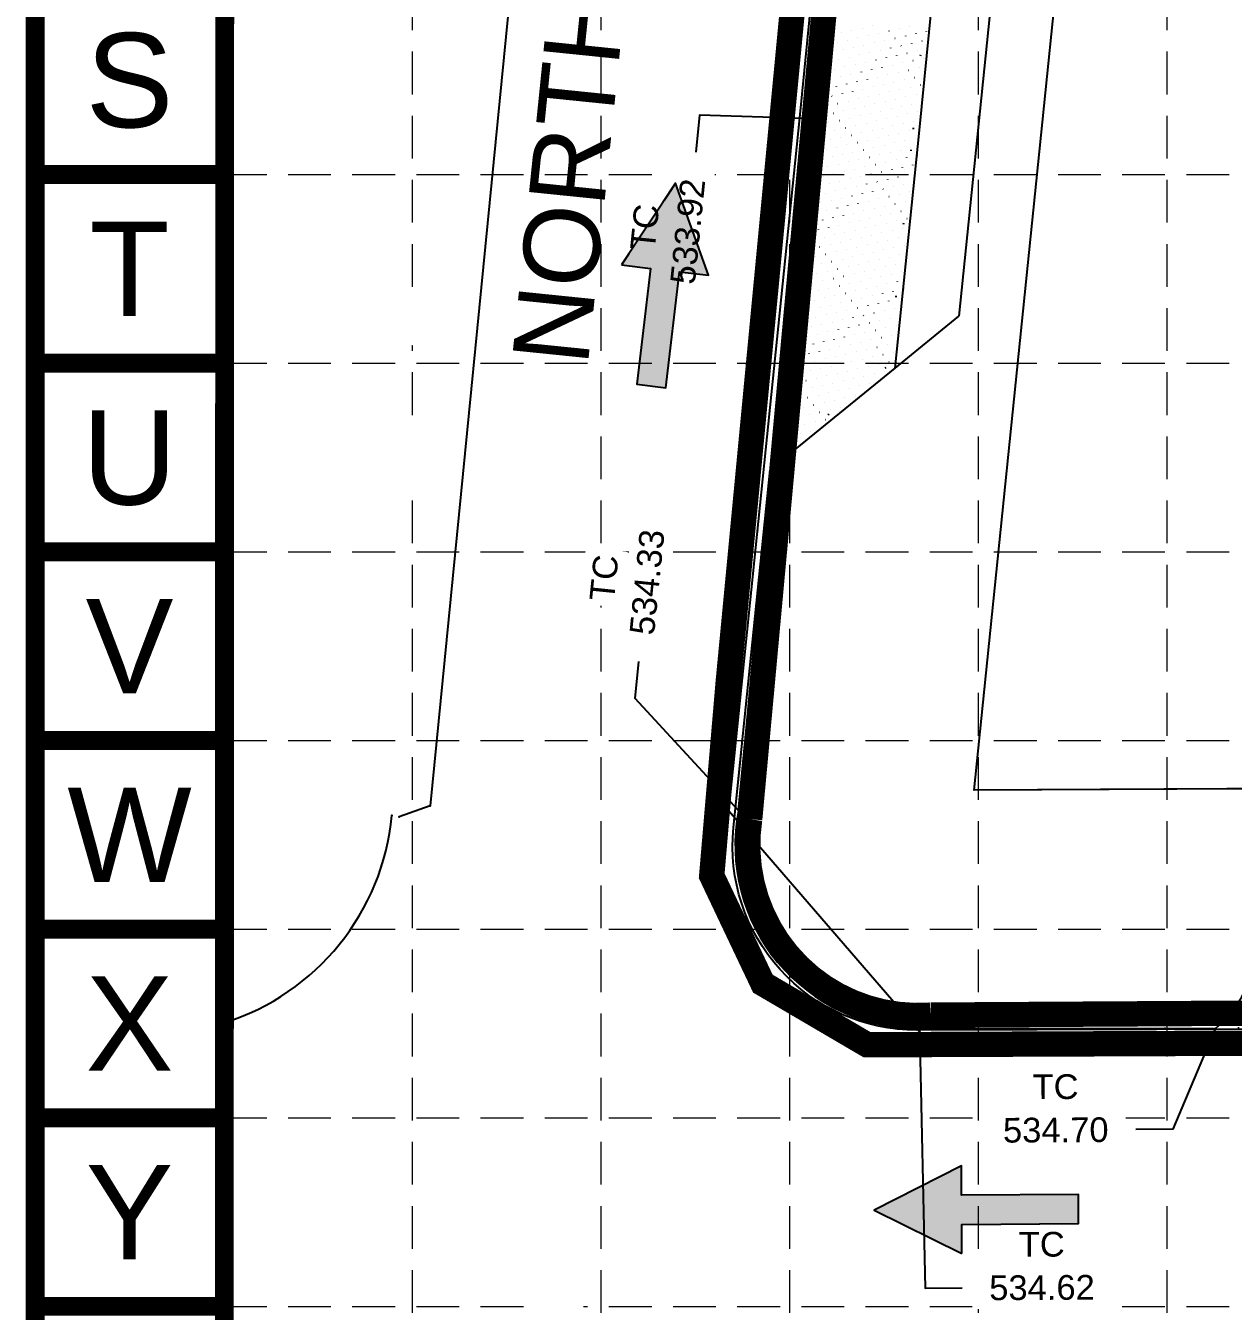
# Model space of a CAD drawing. Header units: feet. Extents: x 6046 to 7000, y 4530 to 5165.
# Drawn here: x 6045.7 to 6141, y 4777.1 to 4878.6 of the extents above; entities that cross this region are included whole.
import ezdxf
from ezdxf.enums import TextEntityAlignment as Align

# ---------------------------------------------------------------- set-up
doc = ezdxf.new("R2010")
doc.units = ezdxf.units.FT
doc.header["$LTSCALE"] = 30
doc.header["$MEASUREMENT"] = 0
for name, pattern in [('DASH', [1, 0.5, -0.5]), ('DOTS', [0.1901, 0.0001, -0.19]), ('HIDDEN', [0.375, 0.25, -0.125]), ('LEADER_LINE', [2, 1, 1])]:
    doc.linetypes.add(name, pattern=pattern)
for name, color, linetype in [('1 FLOW ARROWS', 7, 'Continuous'), ('1 LIMITS OF DISTURBANCE', 1, 'DASH'), ('1STAIR', 1, 'Continuous'), ('20070516_TOPO', 1, 'Continuous'), ('BASE', 7, 'Continuous'), ('GRID', 254, 'HIDDEN'), ('PAVING_PLAN', 1, 'Continuous'), ('PROPOSED_CURB', 1, 'Continuous'), ('PROPOSED_SW', 1, 'Continuous'), ('SILT FENCE', 200, 'Continuous'), ('TOPO_MAP', 1, 'Continuous')]:
    doc.layers.add(name, color=color, linetype=linetype)
doc.styles.get("Standard").update_dxf_attribs({"font": 'ARIAL.TTF'})

# ---------------------------------------------------------------- blocks, each defined once
blk = doc.blocks.new('arrow')
blk.add_lwpolyline([(-67.00679329302966, -25.35842018353742), (-59.3270347441985, -25.41938721699262), (-59.57091179542658, -56.1384215279777), (-51.89114823905948, -56.19938584448118), (-51.64727869913713, -25.48035696739953), (-43.96752265407486, -25.54132400085473), (-55.30425519266737, -2.410587189246144), (-67.00678578172392, -25.35840795725562)], close=True)
at = {"color": 254}
for points in [[(-43.96751955730906, -25.54132267721434), (-67.00679354271597, -25.35841771446121), (-55.30425158724847, -2.410596210431322), (-67.00679354271597, -25.35841771446121)], [(-59.57090883123692, -56.13841801592571), (-51.89115083610795, -56.19938633684342), (-59.32703554756517, -25.41938603537892), (-51.64727755243712, -25.48035435629663)]]:
    blk.add_solid(points, dxfattribs=at)

msp = doc.modelspace()

# ---------------------------------------------------------------- linework, layer by layer
at = {"layer": '1STAIR', "color": 7, "linetype": 'Continuous', "flags": 128}
for points in [[(6125.105512984816, 4911.939006392071), (6119.360511900265, 4855.649277714367)], [(6175.39770406667, 4818.524470630537), (6120.569236738144, 4818.247753917996)]]:
    msp.add_lwpolyline(points, dxfattribs=at)
at = {"layer": '20070516_TOPO', "color": 7, "linetype": 'Continuous'}
for p, q in [((6106.811219604154, 4871.306683298197), (6111.18982539795, 4915.882213869289)), ((6107.229101919643, 4871.258096200383), (6111.686527478309, 4915.867171574632)), ((6086.740635302741, 4909.374430764245), (6077.642855987578, 4817.004007294643)), ((6101.209878020017, 4816.586446688449), (6106.811219604154, 4871.306683298197)), ((6101.965249059639, 4816.636988471631), (6107.229101919643, 4871.258096200383)), ((6077.642855987578, 4817.004007294643), (6075.187206185178, 4816.129123798816)), ((6116.574562290907, 4798.8123566956), (6101.209878020017, 4816.586446688449)), ((6139.58224487622, 4799.411843106627), (6116.243416670387, 4799.414729281498)), ((6139.533580342435, 4798.869219721531), (6116.574562290907, 4798.8123566956)), ((6159.593596756741, 4798.96872181978), (6139.533580342435, 4798.869219721531))]:
    msp.add_line(p, q, dxfattribs=at)
for centre, radius, start, end in [((6055.649712475485, 4818.064255704507), 19.06845935551736, 287.5823591396418, 354.4953870821708), ((6116.245213670213, 4813.946028344425), 14.53129917404026, 169.3281557807163, 269.9929145697948), ((6133.055198660452, 4806.941490948919), 9.96483461637441, 310.920255215924, 354.2083333333263)]:
    msp.add_arc(centre, radius, start, end, dxfattribs=at)
for p in [(6106.811219604154, 4871.306683298197), (6107.229101919643, 4871.258096200383), (6074.630237221508, 4816.235096728733), (6075.187206185178, 4816.129123798816), (6077.642855987578, 4817.004007294643), (6101.209878020017, 4816.586446688449), (6101.965249059639, 4816.636988471631), (6116.243416670387, 4799.414729281498), (6139.533580342435, 4798.869219721531), (6139.58224487622, 4799.411843106627), (6116.574562290907, 4798.8123566956)]:
    msp.add_point(p, dxfattribs=at)
at = {"layer": 'BASE', "const_width": 1.489124999999654}
for points in [[(6061.370755164296, 4866.844482392969), (6046.4795051643, 4866.844482392969)], [(6061.370755164296, 4851.953232392972), (6046.4795051643, 4851.953232392972)], [(6061.370755164296, 4837.061982392976), (6046.4795051643, 4837.061982392976)], [(6061.370755164296, 4822.170732392979), (6046.4795051643, 4822.170732392979)], [(6061.370755164296, 4807.279482392983), (6046.4795051643, 4807.279482392983)], [(6061.370755164296, 4792.388232392986), (6046.4795051643, 4792.388232392986)], [(6061.370755164296, 4777.49698239299), (6046.4795051643, 4777.49698239299)]]:
    msp.add_lwpolyline(points, dxfattribs=at)
at = {"layer": 'GRID', "color": 252, "linetype": 'HIDDEN', "lineweight": 0, "ltscale": 0.45}
for p, q in [((6076.212217544781, 5149.919609914099), (6076.212217544781, 4628.518713058065)), ((6091.103467544778, 5149.919609914099), (6091.103467544778, 4628.518713058065)), ((6105.994717544774, 5149.919609914099), (6105.994717544774, 4628.518713058065)), ((6120.885967544771, 5149.919609914099), (6120.885967544771, 4628.518713058065)), ((6135.777217544768, 5149.919609914099), (6135.777217544768, 4628.518713058065)), ((6061.370755164296, 4866.844482392969), (6984.628255164082, 4866.844482392969)), ((6061.370755164296, 4851.953232392972), (6984.628255164082, 4851.953232392972)), ((6061.370755164296, 4837.061982392976), (6984.628255164082, 4837.061982392976)), ((6061.370755164296, 4822.170732392979), (6984.628255164082, 4822.170732392979)), ((6061.370755164296, 4807.279482392983), (6984.628255164082, 4807.279482392983)), ((6061.370755164296, 4792.388232392986), (6984.628255164082, 4792.388232392986)), ((6061.370755164296, 4777.49698239299), (6984.628255164082, 4777.49698239299))]:
    msp.add_line(p, q, dxfattribs=at)
at = {"layer": 'PROPOSED_CURB', "color": 7, "linetype": 'Continuous', "flags": 128}
for points in [[(6101.579857872245, 4815.287559686318), (6104.470273674716, 4843.52439630758), (6114.339965635573, 4851.561127670384), (6116.262159595874, 4870.339282967279), (6120.639700766554, 4914.904448736434), (6120.923564118218, 4917.647890701894), (6112.931193969548, 4927.485081719818), (6119.599731667234, 4996.92414139277)], [(6108.804475566094, 4878.425806975261), (6108.807633852511, 4878.421930736502)], [(6110.096525823514, 4878.027396216996), (6110.09968410993, 4878.023519978236)], [(6110.914833118514, 4878.210421272521), (6110.91799140493, 4878.206545033762)], [(6111.733140413514, 4878.393446328046), (6111.73629869993, 4878.389570089286)], [(6112.551447708513, 4878.576471383571), (6112.554605994929, 4878.572595144812)], [(6113.843497965933, 4878.178060625305), (6113.846656252349, 4878.174184386547)], [(6114.661805260933, 4878.36108568083), (6114.66496354735, 4878.357209442072)], [(6115.480112555933, 4878.544110736355), (6115.48327084235, 4878.540234497596)], [(6116.772162813353, 4878.145699978089), (6116.77532109977, 4878.141823739332)], [(6108.459911233514, 4877.661346105946), (6108.46306951993, 4877.657469867188)], [(6108.933654195934, 4877.079910292156), (6108.93681248235, 4877.076034053398)], [(6109.278218528513, 4877.844371161471), (6109.28137681493, 4877.840494922712)], [(6109.751961490933, 4877.26293534768), (6109.75511977735, 4877.259059108923)], [(6110.570268785934, 4877.445960403205), (6110.57342707235, 4877.442084164447)], [(6111.388576080933, 4877.62898545873), (6111.39173436735, 4877.625109219973)], [(6111.862319043354, 4877.047549644941), (6111.865477329769, 4877.043673406182)], [(6112.206883375934, 4877.812010514255), (6112.21004166235, 4877.808134275497)], [(6112.680626338353, 4877.230574700466), (6112.68378462477, 4877.226698461707)], [(6113.025190670934, 4877.99503556978), (6113.028348957349, 4877.991159331023)], [(6113.498933633354, 4877.413599755991), (6113.50209191977, 4877.409723517232)], [(6114.317240928353, 4877.596624811516), (6114.320399214769, 4877.592748572757)], [(6114.790983890774, 4877.015188997726), (6114.794142177189, 4877.011312758967)], [(6115.135548223353, 4877.77964986704), (6115.138706509769, 4877.775773628282)], [(6115.609291185773, 4877.19821405325), (6115.612449472189, 4877.194337814492)], [(6115.953855518353, 4877.962674922565), (6115.957013804769, 4877.958798683807)], [(6116.427598480773, 4877.381239108776), (6116.430756767189, 4877.377362870016)], [(6108.115346900934, 4876.896885236631), (6108.11850518735, 4876.893008997873)], [(6108.589089863354, 4876.315449422841), (6108.59224814977, 4876.311573184083)], [(6109.407397158354, 4876.498474478367), (6109.41055544477, 4876.494598239608)], [(6110.225704453354, 4876.681499533891), (6110.228862739769, 4876.677623295132)], [(6110.699447415774, 4876.100063720101), (6110.702605702189, 4876.096187481342)], [(6111.044011748353, 4876.864524589416), (6111.04717003477, 4876.860648350657)], [(6111.517754710773, 4876.283088775626), (6111.520912997189, 4876.279212536867)], [(6112.336062005773, 4876.466113831151), (6112.33922029219, 4876.462237592392)], [(6113.154369300773, 4876.649138886676), (6113.15752758719, 4876.645262647917)], [(6113.628112263193, 4876.067703072886), (6113.631270549609, 4876.063826834126)], [(6113.972676595773, 4876.832163942201), (6113.97583488219, 4876.828287703442)], [(6114.446419558193, 4876.250728128411), (6114.44957784461, 4876.246851889652)], [(6115.264726853193, 4876.433753183936), (6115.267885139609, 4876.429876945176)], [(6116.083034148193, 4876.61677823946), (6116.086192434609, 4876.612902000701)], [(6116.556777110613, 4876.03534242567), (6116.559935397029, 4876.031466186912)], [(6108.244525530774, 4875.550988553527), (6108.24768381719, 4875.547112314767)], [(6108.718268493193, 4874.969552739736), (6108.72142677961, 4874.965676500978)], [(6109.062832825774, 4875.734013609052), (6109.06599111219, 4875.730137370292)], [(6109.536575788194, 4875.152577795261), (6109.539734074609, 4875.148701556503)], [(6109.881140120774, 4875.917038664576), (6109.88429840719, 4875.913162425817)], [(6110.354883083193, 4875.335602850786), (6110.35804136961, 4875.331726612028)], [(6111.173190378194, 4875.518627906311), (6111.17634866461, 4875.514751667552)], [(6111.991497673193, 4875.701652961836), (6111.994655959609, 4875.697776723076)], [(6112.465240635614, 4875.120217148045), (6112.468398922029, 4875.116340909287)], [(6112.809804968193, 4875.884678017361), (6112.812963254609, 4875.880801778602)], [(6113.283547930613, 4875.30324220357), (6113.286706217029, 4875.299365964813)], [(6114.101855225613, 4875.486267259095), (6114.105013512029, 4875.482391020337)], [(6114.920162520612, 4875.66929231462), (6114.923320807029, 4875.665416075863)], [(6115.393905483033, 4875.087856500831), (6115.397063769448, 4875.083980262072)], [(6115.738469815613, 4875.852317370145), (6115.74162810203, 4875.848441131387)], [(6116.212212778032, 4875.270881556356), (6116.215371064449, 4875.267005317597)], [(6107.899961198194, 4874.786527684211), (6107.903119484609, 4874.782651445454)], [(6108.373704160614, 4874.205091870422), (6108.376862447029, 4874.201215631663)], [(6109.192011455613, 4874.388116925947), (6109.195169742029, 4874.384240687188)], [(6110.010318750613, 4874.571141981471), (6110.01347703703, 4874.567265742713)], [(6110.484061713033, 4873.989706167681), (6110.487219999449, 4873.985829928923)], [(6110.828626045613, 4874.754167036996), (6110.83178433203, 4874.750290798238)], [(6111.302369008033, 4874.172731223207), (6111.305527294449, 4874.168854984448)], [(6111.646933340613, 4874.93719209252), (6111.65009162703, 4874.933315853763)], [(6112.120676303033, 4874.355756278731), (6112.12383458945, 4874.351880039972)], [(6112.938983598033, 4874.538781334256), (6112.942141884449, 4874.534905095497)], [(6113.412726560453, 4873.957345520466), (6113.41588484687, 4873.953469281707)], [(6113.757290893033, 4874.721806389781), (6113.760449179449, 4874.717930151022)], [(6114.231033855453, 4874.140370575991), (6114.234192141869, 4874.136494337232)], [(6114.575598188033, 4874.904831445306), (6114.578756474449, 4874.900955206547)], [(6115.049341150453, 4874.323395631516), (6115.052499436869, 4874.319519392757)], [(6115.867648445453, 4874.506420687041), (6115.870806731868, 4874.502544448282)], [(6108.029139828033, 4873.440631001107), (6108.03229811445, 4873.436754762348)], [(6108.847447123034, 4873.623656056632), (6108.85060540945, 4873.619779817873)], [(6109.321190085453, 4873.042220242842), (6109.32434837187, 4873.038344004083)], [(6109.665754418033, 4873.806681112157), (6109.668912704449, 4873.802804873398)], [(6110.139497380454, 4873.225245298367), (6110.142655666869, 4873.221369059607)], [(6110.957804675453, 4873.408270353892), (6110.960962961869, 4873.404394115132)], [(6111.776111970453, 4873.591295409416), (6111.779270256869, 4873.587419170657)], [(6112.249854932873, 4873.009859595626), (6112.253013219289, 4873.005983356868)], [(6112.594419265452, 4873.774320464941), (6112.597577551869, 4873.770444226182)], [(6113.068162227873, 4873.192884651151), (6113.071320514288, 4873.189008412392)], [(6113.886469522872, 4873.375909706676), (6113.889627809289, 4873.372033467916)], [(6114.704776817873, 4873.558934762201), (6114.707935104289, 4873.555058523442)], [(6115.178519780292, 4872.97749894841), (6115.181678066709, 4872.973622709653)], [(6115.523084112873, 4873.741959817726), (6115.526242399289, 4873.738083578966)], [(6115.996827075292, 4873.160524003935), (6115.999985361709, 4873.156647765177)], [(6116.341391407873, 4873.924984873251), (6116.344549694289, 4873.921108634492)], [(6107.684575495453, 4872.676170131792), (6107.68773378187, 4872.672293893033)], [(6108.158318457873, 4872.094734318001), (6108.161476744289, 4872.090858079244)], [(6108.502882790453, 4872.859195187317), (6108.50604107687, 4872.855318948557)], [(6108.976625752873, 4872.277759373526), (6108.979784039289, 4872.273883134768)], [(6109.794933047873, 4872.460784429051), (6109.79809133429, 4872.456908190294)], [(6110.613240342873, 4872.643809484576), (6110.61639862929, 4872.639933245818)], [(6111.086983305293, 4872.062373670787), (6111.09014159171, 4872.058497432028)], [(6111.431547637873, 4872.826834540101), (6111.434705924289, 4872.822958301343)], [(6111.905290600293, 4872.245398726311), (6111.908448886709, 4872.241522487553)], [(6112.723597895293, 4872.428423781836), (6112.726756181709, 4872.424547543078)], [(6113.541905190293, 4872.611448837361), (6113.545063476708, 4872.607572598603)], [(6114.015648152713, 4872.030013023571), (6114.018806439129, 4872.026136784812)], [(6114.360212485292, 4872.794473892885), (6114.363370771708, 4872.790597654127)], [(6114.833955447712, 4872.213038079095), (6114.837113734128, 4872.209161840337)], [(6115.652262742712, 4872.396063134621), (6115.655421029129, 4872.392186895862)], [(6116.470570037712, 4872.579088190145), (6116.473728324128, 4872.575211951387)], [(6107.813754125294, 4871.330273448687), (6107.816912411709, 4871.326397209928)], [(6108.632061420293, 4871.513298504212), (6108.635219706709, 4871.509422265453)], [(6109.105804382713, 4870.931862690422), (6109.108962669129, 4870.927986451663)], [(6109.450368715293, 4871.696323559737), (6109.453527001709, 4871.692447320978)], [(6109.924111677713, 4871.114887745947), (6109.927269964129, 4871.111011507188)], [(6110.268676010292, 4871.879348615262), (6110.271834296709, 4871.875472376503)], [(6110.742418972713, 4871.297912801472), (6110.745577259128, 4871.294036562713)], [(6111.560726267712, 4871.480937856997), (6111.563884554129, 4871.477061618238)], [(6112.034469230132, 4870.899502043207), (6112.037627516548, 4870.895625804447)], [(6112.379033562713, 4871.663962912521), (6112.382191849129, 4871.660086673763)], [(6112.852776525132, 4871.082527098732), (6112.855934811549, 4871.078650859972)], [(6113.197340857713, 4871.846987968047), (6113.200499144129, 4871.843111729288)], [(6113.671083820132, 4871.265552154257), (6113.674242106549, 4871.261675915497)], [(6114.489391115133, 4871.448577209781), (6114.492549401549, 4871.444700971022)], [(6115.307698410133, 4871.631602265305), (6115.310856696548, 4871.627726026547)], [(6115.781441372553, 4871.050166451516), (6115.784599658969, 4871.046290212757)], [(6116.126005705132, 4871.814627320831), (6116.129163991548, 4871.810751082072)], [(6107.469189792713, 4870.565812579373), (6107.47234807913, 4870.561936340613)], [(6107.942932755132, 4869.984376765582), (6107.946091041549, 4869.980500526824)], [(6108.287497087713, 4870.748837634897), (6108.29065537413, 4870.744961396138)], [(6108.761240050133, 4870.167401821107), (6108.76439833655, 4870.163525582348)], [(6109.579547345133, 4870.350426876632), (6109.582705631549, 4870.346550637873)], [(6110.397854640133, 4870.533451932157), (6110.401012926549, 4870.529575693397)], [(6110.871597602553, 4869.952016118366), (6110.874755888969, 4869.948139879608)], [(6111.216161935133, 4870.716476987682), (6111.219320221549, 4870.712600748923)], [(6111.689904897553, 4870.135041173891), (6111.693063183969, 4870.131164935134)], [(6112.508212192552, 4870.318066229416), (6112.511370478968, 4870.314189990658)], [(6113.326519487552, 4870.501091284941), (6113.329677773969, 4870.497215046183)], [(6113.800262449972, 4869.919655471151), (6113.803420736388, 4869.915779232393)], [(6114.144826782552, 4870.684116340466), (6114.147985068968, 4870.680240101708)], [(6114.618569744972, 4870.102680526676), (6114.621728031389, 4870.098804287918)], [(6114.963134077552, 4870.867141395991), (6114.966292363969, 4870.863265157232)], [(6115.436877039971, 4870.285705582201), (6115.440035326388, 4870.281829343442)], [(6116.255184334972, 4870.468730637725), (6116.258342621389, 4870.464854398967)], [(6107.598368422553, 4869.219915896268), (6107.601526708969, 4869.216039657509)], [(6108.416675717553, 4869.402940951792), (6108.419834003968, 4869.399064713034)], [(6109.234983012552, 4869.585966007317), (6109.238141298969, 4869.582089768558)], [(6109.708725974972, 4869.004530193527), (6109.711884261388, 4869.000653954768)], [(6110.053290307553, 4869.768991062841), (6110.056448593969, 4869.765114824084)], [(6110.527033269972, 4869.187555249052), (6110.530191556389, 4869.183679010293)], [(6111.345340564973, 4869.370580304576), (6111.348498851389, 4869.366704065818)], [(6112.163647859973, 4869.553605360102), (6112.166806146389, 4869.549729121343)], [(6112.637390822392, 4868.972169546312), (6112.640549108809, 4868.968293307553)], [(6112.981955154973, 4869.736630415626), (6112.985113441388, 4869.732754176868)], [(6113.455698117393, 4869.155194601836), (6113.458856403809, 4869.151318363078)], [(6114.274005412392, 4869.338219657361), (6114.277163698808, 4869.334343418603)], [(6115.092312707392, 4869.521244712886), (6115.095470993808, 4869.517368474128)], [(6115.566055669812, 4868.939808899097), (6115.569213956228, 4868.935932660337)], [(6115.910620002392, 4869.704269768411), (6115.913778288808, 4869.700393529653)], [(6107.253804089973, 4868.455455026952), (6107.256962376389, 4868.451578788194)], [(6107.727547052393, 4867.874019213163), (6107.730705338809, 4867.870142974403)], [(6108.072111384973, 4868.638480082478), (6108.075269671389, 4868.634603843719)], [(6108.545854347393, 4868.057044268688), (6108.549012633809, 4868.053168029928)], [(6108.890418679973, 4868.821505138002), (6108.893576966389, 4868.817628899244)], [(6109.364161642393, 4868.240069324213), (6109.367319928809, 4868.236193085453)], [(6110.182468937393, 4868.423094379737), (6110.185627223808, 4868.419218140978)], [(6111.000776232392, 4868.606119435262), (6111.003934518809, 4868.602243196503)], [(6111.474519194812, 4868.024683621472), (6111.477677481228, 4868.020807382713)], [(6111.819083527392, 4868.789144490786), (6111.822241813808, 4868.785268252028)], [(6112.292826489812, 4868.207708676997), (6112.295984776229, 4868.203832438237)], [(6113.111133784811, 4868.390733732522), (6113.114292071228, 4868.386857493762)], [(6113.929441079812, 4868.573758788047), (6113.932599366229, 4868.569882549287)], [(6114.403184042231, 4867.992322974256), (6114.406342328648, 4867.988446735498)], [(6114.747748374813, 4868.756783843572), (6114.750906661228, 4868.752907604812)], [(6115.221491337232, 4868.175348029781), (6115.224649623648, 4868.171471791022)], [(6116.039798632232, 4868.358373085306), (6116.042956918648, 4868.354496846548)], [(6107.382982719812, 4867.109558343847), (6107.386141006228, 4867.105682105089)], [(6108.201290014812, 4867.292583399372), (6108.204448301229, 4867.288707160614)], [(6109.019597309813, 4867.475608454897), (6109.022755596229, 4867.471732216139)], [(6109.493340272232, 4866.894172641107), (6109.496498558648, 4866.890296402349)], [(6109.837904604813, 4867.658633510422), (6109.841062891229, 4867.654757271664)], [(6110.311647567232, 4867.077197696632), (6110.314805853649, 4867.073321457874)], [(6110.656211899813, 4867.841658565947), (6110.659370186228, 4867.837782327188)], [(6111.129954862233, 4867.260222752157), (6111.133113148649, 4867.256346513398)], [(6111.948262157232, 4867.443247807681), (6111.951420443648, 4867.439371568923)], [(6112.422005119653, 4866.861811993892), (6112.425163406068, 4866.857935755133)], [(6112.766569452232, 4867.626272863206), (6112.769727738648, 4867.622396624448)], [(6113.240312414652, 4867.044837049416), (6113.243470701068, 4867.040960810658)], [(6113.584876747232, 4867.809297918731), (6113.588035033648, 4867.805421679973)], [(6114.058619709652, 4867.227862104942), (6114.061777996068, 4867.223985866183)], [(6114.876927004651, 4867.410887160466), (6114.880085291068, 4867.407010921708)], [(6115.695234299652, 4867.593912215991), (6115.698392586068, 4867.590035977232)], [(6107.038418387233, 4866.345097474532), (6107.041576673649, 4866.341221235774)], [(6107.856725682233, 4866.528122530057), (6107.859883968648, 4866.524246291299)], [(6108.330468644653, 4865.946686716267), (6108.333626931068, 4865.942810477509)], [(6108.675032977232, 4866.711147585582), (6108.678191263649, 4866.707271346824)], [(6109.148775939652, 4866.129711771792), (6109.151934226068, 4866.125835533034)], [(6109.967083234652, 4866.312736827317), (6109.970241521069, 4866.308860588559)], [(6110.785390529652, 4866.495761882842), (6110.788548816068, 4866.491885644084)], [(6111.259133492072, 4865.914326069053), (6111.262291778488, 4865.910449830293)], [(6111.603697824652, 4866.678786938366), (6111.606856111069, 4866.674910699609)], [(6112.077440787071, 4866.097351124577), (6112.080599073488, 4866.093474885818)], [(6112.895748082072, 4866.280376180102), (6112.898906368488, 4866.276499941343)], [(6113.714055377072, 4866.463401235626), (6113.717213663488, 4866.459524996868)], [(6114.187798339492, 4865.881965421837), (6114.190956625908, 4865.878089183077)], [(6114.532362672072, 4866.646426291152), (6114.535520958488, 4866.642550052393)], [(6115.006105634492, 4866.064990477362), (6115.009263920908, 4866.061114238602)], [(6115.350669967072, 4866.829451346676), (6115.353828253487, 4866.825575107918)], [(6115.824412929492, 4866.248015532887), (6115.827571215907, 4866.244139294127)], [(6107.167597017072, 4864.999200791428), (6107.170755303488, 4864.995324552669)], [(6107.512161349653, 4865.763661660742), (6107.515319636069, 4865.759785421984)], [(6107.985904312072, 4865.182225846953), (6107.989062598489, 4865.178349608193)], [(6108.804211607073, 4865.365250902478), (6108.807369893489, 4865.361374663718)], [(6109.622518902072, 4865.548275958003), (6109.625677188488, 4865.544399719243)], [(6110.096261864493, 4864.966840144212), (6110.099420150908, 4864.962963905453)], [(6110.440826197072, 4865.731301013528), (6110.443984483488, 4865.727424774768)], [(6110.914569159492, 4865.149865199737), (6110.917727445908, 4865.145988960979)], [(6111.732876454492, 4865.332890255262), (6111.736034740908, 4865.329014016503)], [(6112.551183749491, 4865.515915310787), (6112.554342035908, 4865.512039072028)], [(6113.024926711912, 4864.934479496997), (6113.028084998327, 4864.930603258238)], [(6113.369491044492, 4865.698940366312), (6113.372649330908, 4865.695064127553)], [(6113.843234006911, 4865.117504552521), (6113.846392293328, 4865.113628313763)], [(6114.661541301912, 4865.300529608046), (6114.664699588327, 4865.296653369288)], [(6115.479848596911, 4865.483554663571), (6115.483006883328, 4865.479678424813)], [(6106.823032684492, 4864.234739922113), (6106.826190970908, 4864.230863683355)], [(6107.641339979492, 4864.417764977637), (6107.644498265909, 4864.413888738879)], [(6108.115082941912, 4863.836329163847), (6108.118241228328, 4863.832452925089)], [(6108.459647274492, 4864.600790033162), (6108.462805560908, 4864.596913794403)], [(6108.933390236912, 4864.019354219372), (6108.936548523328, 4864.015477980613)], [(6109.277954569492, 4864.783815088687), (6109.281112855909, 4864.779938849929)], [(6109.751697531911, 4864.202379274897), (6109.754855818328, 4864.198503036139)], [(6110.570004826912, 4864.385404330422), (6110.573163113329, 4864.381528091663)], [(6111.043747789332, 4863.803968516632), (6111.046906075748, 4863.800092277874)], [(6111.388312121912, 4864.568429385947), (6111.391470408328, 4864.564553147189)], [(6111.862055084332, 4863.986993572157), (6111.865213370748, 4863.983117333399)], [(6112.206619416912, 4864.751454441472), (6112.209777703328, 4864.747578202713)], [(6112.680362379332, 4864.170018627682), (6112.683520665748, 4864.166142388924)], [(6113.498669674332, 4864.353043683206), (6113.501827960748, 4864.349167444449)], [(6114.316976969331, 4864.536068738732), (6114.320135255747, 4864.532192499973)], [(6114.790719931751, 4863.954632924942), (6114.793878218167, 4863.950756686183)], [(6115.135284264331, 4864.719093794256), (6115.138442550748, 4864.715217555498)], [(6115.609027226751, 4864.137657980466), (6115.612185513167, 4864.133781741708)], [(6106.952211314332, 4862.888843239008), (6106.955369600749, 4862.884967000249)], [(6107.296775646912, 4863.653304108323), (6107.299933933328, 4863.649427869565)], [(6107.770518609333, 4863.071868294533), (6107.773676895748, 4863.067992055774)], [(6108.588825904332, 4863.254893350058), (6108.591984190748, 4863.251017111299)], [(6109.407133199332, 4863.437918405582), (6109.410291485748, 4863.434042166824)], [(6109.880876161752, 4862.856482591793), (6109.884034448168, 4862.852606353033)], [(6110.225440494331, 4863.620943461107), (6110.228598780748, 4863.617067222349)], [(6110.699183456752, 4863.039507647318), (6110.702341743167, 4863.035631408558)], [(6111.517490751751, 4863.222532702843), (6111.520649038168, 4863.218656464083)], [(6112.335798046752, 4863.405557758368), (6112.338956333168, 4863.401681519608)], [(6112.809541009171, 4862.824121944577), (6112.812699295588, 4862.820245705819)], [(6113.154105341751, 4863.588582813893), (6113.157263628168, 4863.584706575133)], [(6113.627848304171, 4863.007147000102), (6113.631006590588, 4863.003270761343)], [(6113.972412636752, 4863.771607869417), (6113.975570923168, 4863.767731630658)], [(6114.446155599171, 4863.190172055627), (6114.449313885588, 4863.186295816868)], [(6115.264462894172, 4863.373197111152), (6115.267621180587, 4863.369320872393)], [(6106.607646981752, 4862.124382369693), (6106.610805268168, 4862.120506130934)], [(6107.425954276751, 4862.307407425218), (6107.429112563168, 4862.303531186459)], [(6108.244261571752, 4862.490432480743), (6108.247419858169, 4862.486556241984)], [(6108.718004534172, 4861.908996666953), (6108.721162820588, 4861.905120428194)], [(6109.062568866752, 4862.673457536268), (6109.065727153168, 4862.669581297509)], [(6109.536311829172, 4862.092021722478), (6109.539470115588, 4862.088145483719)], [(6110.354619124172, 4862.275046778002), (6110.357777410588, 4862.271170539243)], [(6111.172926419172, 4862.458071833527), (6111.176084705588, 4862.454195594769)], [(6111.646669381592, 4861.876636019737), (6111.649827668008, 4861.872759780979)], [(6111.991233714171, 4862.641096889052), (6111.994392000587, 4862.637220650293)], [(6112.464976676592, 4862.059661075262), (6112.468134963007, 4862.055784836503)], [(6113.283283971591, 4862.242686130787), (6113.286442258007, 4862.238809892029)], [(6114.101591266591, 4862.425711186312), (6114.104749553007, 4862.421834947553)], [(6114.575334229011, 4861.844275372522), (6114.578492515427, 4861.840399133764)], [(6114.919898561591, 4862.608736241837), (6114.923056848008, 4862.604860003078)], [(6115.39364152401, 4862.027300428046), (6115.396799810427, 4862.023424189289)], [(6106.736825611592, 4860.778485686588), (6106.739983898008, 4860.77460944783)], [(6107.081389944172, 4861.542946555903), (6107.084548230588, 4861.539070317144)], [(6107.555132906592, 4860.961510742113), (6107.558291193008, 4860.957634503355)], [(6107.899697239171, 4861.725971611428), (6107.902855525588, 4861.722095372669)], [(6108.373440201592, 4861.144535797637), (6108.376598488007, 4861.14065955888)], [(6109.191747496591, 4861.327560853163), (6109.194905783008, 4861.323684614405)], [(6110.010054791592, 4861.510585908687), (6110.013213078008, 4861.506709669929)], [(6110.483797754011, 4860.929150094898), (6110.486956040428, 4860.925273856139)], [(6110.828362086591, 4861.693610964212), (6110.831520373008, 4861.689734725453)], [(6111.302105049012, 4861.112175150422), (6111.305263335428, 4861.108298911664)], [(6112.120412344011, 4861.295200205947), (6112.123570630428, 4861.291323967189)], [(6112.938719639012, 4861.478225261472), (6112.941877925427, 4861.474349022714)], [(6113.412462601431, 4860.896789447683), (6113.415620887848, 4860.892913208923)], [(6113.757026934011, 4861.661250316997), (6113.760185220427, 4861.657374078239)], [(6114.230769896431, 4861.079814503208), (6114.233928182847, 4861.075938264448)], [(6115.049077191431, 4861.262839558733), (6115.052235477847, 4861.258963319973)], [(6106.392261279012, 4860.014024817274), (6106.395419565428, 4860.010148578514)], [(6107.210568574012, 4860.197049872799), (6107.213726860428, 4860.193173634039)], [(6108.028875869012, 4860.380074928324), (6108.032034155428, 4860.376198689564)], [(6108.502618831431, 4859.798639114533), (6108.505777117848, 4859.794762875774)], [(6108.847183164012, 4860.563099983848), (6108.850341450428, 4860.559223745089)], [(6109.320926126432, 4859.981664170058), (6109.324084412848, 4859.977787931299)], [(6109.665490459011, 4860.746125039374), (6109.668648745427, 4860.742248800614)], [(6110.139233421432, 4860.164689225583), (6110.142391707847, 4860.160812986824)], [(6110.957540716431, 4860.347714281108), (6110.960699002847, 4860.343838042349)], [(6111.431283678851, 4859.766278467318), (6111.434441965267, 4859.762402228559)], [(6111.775848011431, 4860.530739336633), (6111.779006297847, 4860.526863097874)], [(6112.249590973851, 4859.949303522842), (6112.252749260267, 4859.945427284083)], [(6112.594155306431, 4860.713764392158), (6112.597313592848, 4860.709888153398)], [(6113.067898268851, 4860.132328578367), (6113.071056555267, 4860.128452339609)], [(6113.886205563851, 4860.315353633892), (6113.889363850268, 4860.311477395133)], [(6114.35994852627, 4859.733917820102), (6114.363106812687, 4859.730041581343)], [(6114.704512858851, 4860.498378689417), (6114.707671145267, 4860.494502450659)], [(6115.178255821271, 4859.916942875627), (6115.181414107687, 4859.913066636869)], [(6106.866004241431, 4859.432589003483), (6106.869162527848, 4859.428712764724)], [(6107.339747203851, 4858.851153189693), (6107.342905490267, 4858.847276950934)], [(6107.684311536432, 4859.615614059008), (6107.687469822848, 4859.61173782025)], [(6108.158054498851, 4859.034178245218), (6108.161212785268, 4859.03030200646)], [(6108.976361793852, 4859.217203300743), (6108.979520080268, 4859.213327061984)], [(6109.794669088851, 4859.400228356268), (6109.797827375268, 4859.396352117509)], [(6110.268412051271, 4858.818792542477), (6110.271570337688, 4858.81491630372)], [(6110.612976383852, 4859.583253411793), (6110.616134670267, 4859.579377173034)], [(6111.086719346271, 4859.001817598003), (6111.089877632688, 4858.997941359245)], [(6111.905026641271, 4859.184842653527), (6111.908184927687, 4859.18096641477)], [(6112.723333936271, 4859.367867709052), (6112.726492222687, 4859.363991470294)], [(6113.197076898691, 4858.786431895262), (6113.200235185107, 4858.782555656504)], [(6113.541641231271, 4859.550892764577), (6113.544799517686, 4859.547016525819)], [(6114.015384193691, 4858.969456950787), (6114.018542480107, 4858.965580712029)], [(6114.83369148869, 4859.152482006312), (6114.836849775106, 4859.148605767554)], [(6106.176875576271, 4857.903667264854), (6106.180033862687, 4857.899791026095)], [(6106.521439908852, 4858.668128134168), (6106.524598195268, 4858.66425189541)], [(6106.995182871271, 4858.086692320378), (6106.998341157688, 4858.08281608162)], [(6107.813490166272, 4858.269717375903), (6107.816648452687, 4858.265841137145)], [(6108.631797461271, 4858.452742431428), (6108.634955747687, 4858.44886619267)], [(6109.105540423691, 4857.871306617639), (6109.108698710107, 4857.867430378879)], [(6109.450104756271, 4858.635767486953), (6109.453263042687, 4858.631891248195)], [(6109.923847718691, 4858.054331673164), (6109.927006005107, 4858.050455434404)], [(6110.742155013691, 4858.237356728688), (6110.745313300107, 4858.233480489929)], [(6111.560462308691, 4858.420381784214), (6111.563620595108, 4858.416505545454)], [(6112.03420527111, 4857.838945970423), (6112.037363557527, 4857.835069731664)], [(6112.378769603691, 4858.603406839738), (6112.381927890107, 4858.599530600979)], [(6112.852512566111, 4858.021971025948), (6112.855670852528, 4858.018094787189)], [(6113.670819861111, 4858.204996081473), (6113.673978147527, 4858.201119842714)], [(6114.489127156111, 4858.388021136998), (6114.492285442527, 4858.384144898238)], [(6114.962870118531, 4857.806585323207), (6114.966028404947, 4857.802709084449)], [(6106.650618538691, 4857.322231451064), (6106.653776825107, 4857.318355212305)], [(6107.124361501111, 4856.740795637274), (6107.127519787527, 4856.736919398514)], [(6107.46892583369, 4857.505256506589), (6107.472084120107, 4857.50138026783)], [(6107.94266879611, 4856.923820692798), (6107.945827082527, 4856.91994445404)], [(6108.287233128692, 4857.688281562114), (6108.290391415107, 4857.684405323354)], [(6108.760976091111, 4857.106845748323), (6108.764134377528, 4857.102969509564)], [(6109.579283386111, 4857.289870803848), (6109.582441672527, 4857.28599456509)], [(6110.053026348531, 4856.708434990058), (6110.056184634947, 4856.7045587513)], [(6110.397590681111, 4857.472895859373), (6110.400748967527, 4857.469019620614)], [(6110.871333643531, 4856.891460045583), (6110.874491929947, 4856.887583806824)], [(6111.215897976111, 4857.655920914898), (6111.219056262526, 4857.652044676139)], [(6111.689640938531, 4857.074485101108), (6111.692799224947, 4857.070608862349)], [(6112.50794823353, 4857.257510156633), (6112.511106519946, 4857.253633917874)], [(6113.32625552853, 4857.440535212158), (6113.329413814947, 4857.436658973399)], [(6113.79999849095, 4856.859099398367), (6113.803156777367, 4856.85522315961)], [(6114.144562823531, 4857.623560267682), (6114.147721109947, 4857.619684028923)], [(6114.61830578595, 4857.042124453892), (6114.621464072367, 4857.038248215134)], [(6105.961489873531, 4855.793309712434), (6105.964648159948, 4855.789433473676)], [(6106.306054206111, 4856.557770581749), (6106.309212492527, 4856.55389434299)], [(6106.779797168531, 4855.976334767958), (6106.782955454947, 4855.972458529201)], [(6107.598104463531, 4856.159359823483), (6107.601262749947, 4856.155483584725)], [(6108.416411758531, 4856.342384879008), (6108.419570044946, 4856.33850864025)], [(6108.890154720951, 4855.760949065218), (6108.893313007366, 4855.75707282646)], [(6109.234719053531, 4856.525409934533), (6109.237877339948, 4856.521533695774)], [(6109.70846201595, 4855.943974120743), (6109.711620302367, 4855.940097881985)], [(6110.526769310951, 4856.126999176268), (6110.529927597368, 4856.12312293751)], [(6111.345076605951, 4856.310024231793), (6111.348234892367, 4856.306147993035)], [(6111.818819568371, 4855.728588418003), (6111.821977854787, 4855.724712179244)], [(6112.163383900951, 4856.493049287317), (6112.166542187367, 4856.48917304856)], [(6112.637126863371, 4855.911613473528), (6112.640285149787, 4855.907737234769)], [(6112.981691195951, 4856.676074342842), (6112.984849482366, 4856.672198104085)], [(6113.455434158371, 4856.094638529053), (6113.458592444787, 4856.090762290294)], [(6114.27374145337, 4856.277663584578), (6114.276899739786, 4856.273787345819)], [(6114.74748441579, 4855.696227770788), (6114.750642702206, 4855.692351532029)], [(6106.43523283595, 4855.211873898645), (6106.438391122367, 4855.207997659885)], [(6107.253540130951, 4855.394898954169), (6107.256698417367, 4855.39102271541)], [(6107.72728309337, 4854.813463140379), (6107.730441379786, 4854.80958690162)], [(6108.071847425951, 4855.577924009694), (6108.075005712367, 4855.574047770935)], [(6108.54559038837, 4854.996488195904), (6108.548748674787, 4854.992611957145)], [(6109.363897683371, 4855.179513251429), (6109.367055969787, 4855.17563701267)], [(6110.18220497837, 4855.362538306954), (6110.185363264786, 4855.358662068194)], [(6110.655947940791, 4854.781102493163), (6110.659106227206, 4854.777226254404)], [(6111.00051227337, 4855.545563362479), (6111.003670559787, 4855.541687123719)], [(6111.47425523579, 4854.964127548688), (6111.477413522207, 4854.96025130993)], [(6112.29256253079, 4855.147152604213), (6112.295720817207, 4855.143276365454)], [(6113.11086982579, 4855.330177659738), (6113.114028112207, 4855.326301420979)], [(6113.58461278821, 4854.748741845948), (6113.587771074626, 4854.744865607188)], [(6113.929177120791, 4855.513202715263), (6113.932335407207, 4855.509326476504)], [(6114.40292008321, 4854.931766901473), (6114.406078369627, 4854.927890662714)], [(6105.746104170791, 4853.682952160014), (6105.749262457207, 4853.679075921255)], [(6106.090668503371, 4854.447413029329), (6106.093826789786, 4854.44353679057)], [(6106.564411465791, 4853.865977215539), (6106.567569752207, 4853.86210097678)], [(6106.90897579837, 4854.630438084854), (6106.912134084787, 4854.626561846095)], [(6107.38271876079, 4854.049002271064), (6107.385877047206, 4854.045126032305)], [(6108.20102605579, 4854.232027326589), (6108.204184342207, 4854.22815108783)], [(6108.67476901821, 4853.650591512798), (6108.677927304626, 4853.646715274041)], [(6109.01933335079, 4854.415052382114), (6109.022491637206, 4854.411176143354)], [(6109.49307631321, 4853.833616568323), (6109.496234599626, 4853.829740329565)], [(6109.83764064579, 4854.598077437638), (6109.840798932207, 4854.59420119888)], [(6110.31138360821, 4854.016641623848), (6110.314541894627, 4854.01276538509)], [(6111.129690903211, 4854.199666679373), (6111.132849189627, 4854.195790440614)], [(6111.94799819821, 4854.382691734898), (6111.951156484626, 4854.37881549614)], [(6112.421741160631, 4853.801255921108), (6112.424899447046, 4853.79737968235)], [(6112.76630549321, 4854.565716790423), (6112.769463779627, 4854.561840551664)], [(6113.24004845563, 4853.984280976632), (6113.243206742046, 4853.980404737875)], [(6114.05835575063, 4854.167306032157), (6114.061514037046, 4854.163429793399)], [(6106.21984713321, 4853.101516346224), (6106.223005419627, 4853.097640107466)], [(6107.038154428211, 4853.284541401748), (6107.041312714627, 4853.280665162991)], [(6107.51189739063, 4852.703105587959), (6107.515055677047, 4852.6992293492)], [(6107.85646172321, 4853.467566457274), (6107.859620009626, 4853.463690218516)], [(6108.330204685631, 4852.886130643484), (6108.333362972046, 4852.882254404725)], [(6109.14851198063, 4853.069155699009), (6109.151670267046, 4853.06527946025)], [(6109.96681927563, 4853.252180754533), (6109.969977562046, 4853.248304515775)], [(6110.44056223805, 4852.670744940743), (6110.443720524466, 4852.666868701985)], [(6110.785126570629, 4853.435205810059), (6110.788284857046, 4853.4313295713)], [(6111.25886953305, 4852.853769996269), (6111.262027819465, 4852.84989375751)], [(6111.603433865631, 4853.618230865583), (6111.606592152047, 4853.614354626825)], [(6112.07717682805, 4853.036795051793), (6112.080335114467, 4853.032918813034)], [(6112.895484123051, 4853.219820107319), (6112.898642409466, 4853.215943868559)], [(6113.36922708547, 4852.638384293528), (6113.372385371887, 4852.634508054769)], [(6113.71379141805, 4853.402845162843), (6113.716949704466, 4853.398968924084)], [(6114.18753438047, 4852.821409349053), (6114.190692666886, 4852.817533110294)], [(6114.53209871305, 4853.585870218368), (6114.535256999466, 4853.581993979609)], [(6105.87528280063, 4852.33705547691), (6105.878441087047, 4852.33317923815)], [(6106.34902576305, 4851.755619663119), (6106.352184049466, 4851.751743424361)], [(6106.69359009563, 4852.520080532435), (6106.696748382046, 4852.516204293675)], [(6107.16733305805, 4851.938644718644), (6107.170491344466, 4851.934768479885)], [(6107.98564035305, 4852.121669774169), (6107.988798639467, 4852.11779353541)], [(6108.80394764805, 4852.304694829694), (6108.807105934467, 4852.300818590935)], [(6109.27769061047, 4851.723259015904), (6109.280848896887, 4851.719382777145)], [(6109.62225494305, 4852.487719885219), (6109.625413229466, 4852.48384364646)], [(6110.09599790547, 4851.906284071429), (6110.099156191886, 4851.902407832669)], [(6110.91430520047, 4852.089309126954), (6110.917463486886, 4852.085432888194)], [(6111.73261249547, 4852.272334182479), (6111.735770781886, 4852.268457943719)], [(6112.20635545789, 4851.690898368688), (6112.209513744306, 4851.68702212993)], [(6112.550919790469, 4852.455359238003), (6112.554078076886, 4852.451482999244)], [(6113.02466275289, 4851.873923424213), (6113.027821039306, 4851.870047185454)], [(6113.84297004789, 4852.056948479738), (6113.846128334306, 4852.053072240979)], [(6105.530718468051, 4851.572594607595), (6105.533876754466, 4851.568718368835)], [(6106.004461430471, 4850.991158793804), (6106.007619716886, 4850.987282555046)], [(6106.82276872547, 4851.174183849329), (6106.825927011886, 4851.170307610571)], [(6107.64107602047, 4851.357208904854), (6107.644234306886, 4851.353332666095)], [(6108.11481898289, 4850.775773091063), (6108.117977269306, 4850.771896852306)], [(6108.459383315469, 4851.540233960379), (6108.462541601886, 4851.53635772162)], [(6108.93312627789, 4850.958798146588), (6108.936284564305, 4850.95492190783)], [(6109.751433572889, 4851.141823202113), (6109.754591859306, 4851.137946963356)], [(6110.56974086789, 4851.324848257638), (6110.572899154306, 4851.32097201888)], [(6111.043483830309, 4850.743412443849), (6111.046642116726, 4850.73953620509)], [(6111.388048162889, 4851.507873313163), (6111.391206449306, 4851.503997074405)], [(6111.86179112531, 4850.926437499373), (6111.864949411726, 4850.922561260615)], [(6112.68009842031, 4851.109462554899), (6112.683256706726, 4851.10558631614)], [(6113.49840571531, 4851.292487610423), (6113.501564001725, 4851.288611371665)], [(6105.65989709789, 4850.22669792449), (6105.663055384307, 4850.222821685731)], [(6106.13364006031, 4849.6452621107), (6106.136798346726, 4849.641385871941)], [(6106.47820439289, 4850.409722980014), (6106.481362679307, 4850.405846741256)], [(6106.95194735531, 4849.828287166224), (6106.955105641727, 4849.824410927466)], [(6107.29651168789, 4850.592748035539), (6107.299669974306, 4850.588871796781)], [(6107.77025465031, 4850.01131222175), (6107.773412936726, 4850.007435982991)], [(6108.58856194531, 4850.194337277274), (6108.591720231726, 4850.190461038515)], [(6109.062304907729, 4849.612901463484), (6109.065463194146, 4849.609025224725)], [(6109.40686924031, 4850.377362332799), (6109.410027526726, 4850.37348609404)], [(6109.88061220273, 4849.795926519009), (6109.883770489146, 4849.79205028025)], [(6110.225176535309, 4850.560387388324), (6110.228334821725, 4850.556511149565)], [(6110.69891949773, 4849.978951574534), (6110.702077784145, 4849.975075335775)], [(6111.517226792729, 4850.161976630059), (6111.520385079145, 4850.1581003913)], [(6112.335534087729, 4850.345001685583), (6112.338692374145, 4850.341125446825)], [(6105.31533276531, 4849.462237055174), (6105.318491051726, 4849.458360816416)], [(6105.78907572773, 4848.880801241385), (6105.792234014146, 4848.876925002625)], [(6106.60738302273, 4849.06382629691), (6106.610541309145, 4849.05995005815)], [(6107.425690317729, 4849.246851352435), (6107.428848604146, 4849.242975113675)], [(6107.899433280149, 4848.665415538644), (6107.902591566565, 4848.661539299886)], [(6108.24399761273, 4849.429876407959), (6108.247155899146, 4849.4260001692)], [(6108.717740575149, 4848.848440594169), (6108.720898861566, 4848.844564355411)], [(6109.53604787015, 4849.031465649694), (6109.539206156566, 4849.027589410935)], [(6110.35435516515, 4849.214490705219), (6110.357513451566, 4849.210614466459)], [(6111.17266246015, 4849.397515760744), (6111.175820746565, 4849.393639521985)], [(6105.44451139515, 4848.116340372069), (6105.447669681566, 4848.112464133311)], [(6106.26281869015, 4848.299365427594), (6106.265976976566, 4848.295489188836)], [(6106.736561652569, 4847.717929613804), (6106.739719938986, 4847.714053375046)], [(6107.08112598515, 4848.482390483119), (6107.084284271566, 4848.478514244361)], [(6107.55486894757, 4847.90095466933), (6107.558027233986, 4847.897078430571)], [(6108.37317624257, 4848.083979724854), (6108.376334528985, 4848.080103486096)], [(6109.191483537569, 4848.267004780379), (6109.194641823985, 4848.263128541621)], [(6110.009790832569, 4848.450029835903), (6110.012949118985, 4848.446153597146)], [(6105.099947062569, 4847.351879502755), (6105.103105348986, 4847.348003263996)], [(6105.573690024989, 4846.770443688965), (6105.576848311405, 4846.766567450206)], [(6105.91825435757, 4847.53490455828), (6105.921412643987, 4847.531028319521)], [(6106.391997319989, 4846.95346874449), (6106.395155606406, 4846.949592505731)], [(6107.21030461499, 4847.136493800014), (6107.213462901406, 4847.132617561256)], [(6107.684047577409, 4846.555057986225), (6107.687205863826, 4846.551181747465)], [(6108.02861190999, 4847.31951885554), (6108.031770196406, 4847.315642616781)], [(6108.84691920499, 4847.502543911064), (6108.850077491406, 4847.498667672306)], [(6105.22912569241, 4846.00598281965), (6105.232283978826, 4846.002106580891)], [(6106.04743298741, 4846.189007875175), (6106.050591273825, 4846.185131636416)], [(6106.52117594983, 4845.607572061384), (6106.524334236246, 4845.603695822627)], [(6106.865740282409, 4846.3720329307), (6106.868898568825, 4846.36815669194)], [(6104.88456135983, 4845.241521950335), (6104.887719646246, 4845.237645711577)], [(6105.358304322249, 4844.660086136545), (6105.361462608666, 4844.656209897787)], [(6105.70286865483, 4845.424547005859), (6105.706026941246, 4845.420670767101)]]:
    msp.add_lwpolyline(points, dxfattribs=at)
at = {"layer": 'PROPOSED_CURB', "color": 7, "linetype": 'DOTS', "flags": 128}
for points in [[(6115.768435242208, 4870.426853092717), (6120.147041267085, 4915.002365638857)], [(6101.702687017362, 4821.397578352755), (6103.993962947367, 4843.781341974034), (6113.863654908221, 4851.818073336835), (6115.764758947996, 4870.390198539448)], [(6895.454203467029, 4804.189547197953), (6116.040388648002, 4799.311057969806)]]:
    msp.add_lwpolyline(points, dxfattribs=at)
at = {"layer": 'PROPOSED_CURB', "color": 7, "linetype": 'Continuous', "flags": 128}
msp.add_lwpolyline([(6206.220001384017, 4799.79072026788), (6184.956275837297, 4799.617304044554), (6175.847858644634, 4808.578355760332), (6153.43599938158, 4808.437414771081), (6144.424688618535, 4799.381357024826), (6116.040388396897, 4799.311058364316, -0.4451582662309366), (6101.579857881062, 4815.287559772425), (6101.579857881062, 4815.287559772426), (6102.178997744715, 4821.140632686302)], format="xyb", dxfattribs=at)
at = {"layer": 'PROPOSED_SW', "color": 7, "linetype": 'Continuous', "flags": 128}
for points in [[(6189.831754436683, 4827.143283901537), (6189.874884425582, 4818.597536283309), (6120.569236738146, 4818.247753917994), (6130.993916792855, 4920.38914661665), (6144.77691254428, 4920.458708752143)], [(6125.105512984818, 4911.939006392071), (6119.360511900267, 4855.649277714367)], [(6114.339965635573, 4851.561127670387), (6119.367885313471, 4855.655281766103)]]:
    msp.add_lwpolyline(points, dxfattribs=at)
at = {"layer": 'SILT FENCE', "const_width": 2, "flags": 128}
msp.add_lwpolyline([(6121.850991002213, 5030.724826775914), (6121.106316139559, 5014.099477611305), (6102.85346304556, 4815.962204519008, 0.4818496008973249), (6117.133688014261, 4800.490172242628), (6896.598908062523, 4805.295009587395, 0.3470653068563869), (6918.529617412927, 4828.843823337082), (6946.206348791569, 5041.435469632917)], format="xyb", dxfattribs=at)
at = {"layer": 'TOPO_MAP', "color": 35, "linetype": 'LEADER_LINE', "flags": 128}
for points in [[(6107.229101919643, 4871.258096200383), (6098.894496208242, 4871.526552920142), (6098.599329509737, 4868.616484021911)], [(6101.965249059639, 4816.636988471631), (6093.820968563356, 4825.480159592305), (6094.116135261862, 4828.390228490536)], [(6116.243416670387, 4799.414729281498), (6116.687008209454, 4778.933718407675), (6119.611961047102, 4778.950309667344)], [(6139.58224487622, 4799.411843106627), (6136.232964312238, 4791.476835818104), (6133.308011474589, 4791.460244558433)]]:
    msp.add_lwpolyline(points, dxfattribs=at)

# ---------------------------------------------------------------- texts
at = {"layer": 'BASE'}
for s, p in [('S', (6053.925130164297, 4874.290107392967)), ('T', (6053.925130164297, 4859.39885739297)), ('U', (6053.925130164297, 4844.507607392974)), ('V', (6053.925130164297, 4829.616357392977)), ('W', (6053.925130164297, 4814.725107392981)), ('X', (6053.925130164297, 4799.833857392984)), ('Y', (6053.925130164297, 4784.942607392987))]:
    msp.add_text(s, height=7.44562499999827, dxfattribs=at).set_placement(p, align=Align.MIDDLE_CENTER)

# ---------------------------------------------------------------- next in the draw order: wipeouts: each hides what was drawn before it
for points, layer in [([(6062.85729662523, 4854.737513884483), (6079.422671136648, 4853.046831267119), (6079.836928991419, 4857.105745955232), (6063.27155448, 4858.796428572596)], 'PAVING_PLAN'), ([(6062.087856964861, 4844.1036353117215), (6078.653231476279, 4842.412952694358), (6079.067489331048, 4846.47186738247), (6062.502114819629, 4848.162549999833)], 'PAVING_PLAN'), ([(6089.789958185223, 4766.6078260908125), (6089.705920795979, 4783.259041606007), (6085.625972999874, 4783.238450426901), (6085.710010389119, 4766.587234911704)], 'PAVING_PLAN'), ([(6099.05598879382, 4856.693468375297), (6100.168251876762, 4867.659347048952), (6096.870173792099, 4867.993869307257), (6095.75791070916, 4857.0279906336045)], 'TOPO_MAP'), ([(6095.845290979502, 4829.012843205184), (6096.957554062442, 4839.978721878841), (6093.659475977781, 4840.313244137149), (6092.547212894842, 4829.3473654634945)], 'TOPO_MAP'), ([(6121.50153228076, 4789.735747861766), (6132.523497418184, 4789.798267941857), (6132.504693990559, 4793.1132144911935), (6121.482728853138, 4793.050694411105)], 'TOPO_MAP'), ([(6120.415278531137, 4777.297339734586), (6131.437243668557, 4777.359859814676), (6131.418440240932, 4780.674806364011), (6120.396475103511, 4780.612286283923)], 'TOPO_MAP')]:
    msp.add_wipeout(points).dxf.layer = layer

# ---------------------------------------------------------------- next in the draw order: texts
at = {"layer": 'TOPO_MAP', "color": 35, "linetype": 'Continuous'}
for s, rotation, p in [('533.92', 84.20832763671865, (6096.993058326881, 4862.44205774078)), ('534.33', 84.20832763671865, (6093.782360512563, 4834.761432570671)), ('534.70', 0.324996337890525, (6126.99758271577, 4792.399465455696)), ('534.62', 0.324996337890525, (6125.911328966143, 4779.961057328516))]:
    msp.add_text(s, height=1.949999928474426, rotation=rotation, dxfattribs=at).set_placement(p, align=Align.TOP_CENTER)

# ---------------------------------------------------------------- next in the draw order: wipeouts: each hides what was drawn before it
for points in [[(6124.778551231352, 4793.166890925317), (6129.207765528361, 4793.19201483282), (6129.188962100739, 4796.506961382154), (6124.75974780373, 4796.481837474655)], [(6123.692297481724, 4780.728482798137), (6128.121511778734, 4780.753606705638), (6128.102708351112, 4784.068553254972), (6123.673494054101, 4784.043429347474)]]:
    msp.add_wipeout(points).dxf.layer = 'TOPO_MAP'

# ---------------------------------------------------------------- next in the draw order: block references
at = {"layer": '1 FLOW ARROWS', "xscale": 0.2999999999987475, "yscale": 0.2999999999987475, "zscale": 0.3, "rotation": 90.8104567785067}
msp.add_blockref('arrow', (6111.706601165988, 4801.662768878252), dxfattribs=at)

# ---------------------------------------------------------------- next in the draw order: texts
at = {"layer": 'TOPO_MAP', "color": 35, "linetype": 'Continuous'}
for p in [(6126.978226246155, 4795.811910432953), (6125.891972496528, 4783.373502305772)]:
    msp.add_text('TC', height=1.949999928474426, rotation=0.324996337890525, dxfattribs=at).set_placement(p, align=Align.TOP_CENTER)

# ---------------------------------------------------------------- next in the draw order: wipeouts: each hides what was drawn before it
for points in [[(6095.993556596582, 4860.317430980291), (6096.440523311461, 4864.724106740472), (6093.142445226796, 4865.058628998777), (6092.695478511918, 4860.651953238597)], [(6092.782858782262, 4832.636805810182), (6093.229825497143, 4837.043481570363), (6089.931747412478, 4837.378003828668), (6089.484780697599, 4832.971328068488)]]:
    msp.add_wipeout(points).dxf.layer = 'TOPO_MAP'

# ---------------------------------------------------------------- next in the draw order: linework, layer by layer
at = {"layer": '1 LIMITS OF DISTURBANCE', "ltscale": 0.4, "const_width": 2, "flags": 128}
msp.add_lwpolyline([(6101.167703726478, 4826.861992215197), (6119.466551161527, 5018.638898841248), (6096.138868633785, 5021.33484427322), (6098.286677177435, 5043.496593339501), (6122.310006804312, 5040.952337851828), (6122.384365229991, 5033.901212625695), (6129.795940512593, 5034.292762007542), (6283.720587648517, 5035.175537311063), (6725.260859944116, 5037.676641716148), (6917.798715733665, 5038.140409874421), (6937.026027714959, 5038.213770934881), (6946.048870021687, 5044.103816804984), (6948.989996403687, 5043.940517775536), (6944.621638742966, 5007.269937160116), (6924.922976411758, 4866.502869279039), (6920.125551146614, 4822.964880307773), (6913.674344319621, 4809.279252350098), (6897.416915072889, 4801.376135056101), (6112.118302652429, 4798.149080481058), (6103.895230181781, 4802.972932135841), (6099.857553779031, 4811.488506098983)], close=True, dxfattribs=at)
at = {"layer": 'BASE', "const_width": 1.489124999999654}
for points in [[(6046.4795051643, 4569.019482393038), (6999.519505164078, 4569.019482393038), (6999.519505164078, 5164.669482392899), (6046.4795051643, 5164.669482392899)], [(6061.338229595915, 4583.90683277163), (6984.66985743115, 4583.881009211588), (6984.650612806328, 5149.78535656372), (6061.525868796663, 5149.802499308487)]]:
    msp.add_lwpolyline(points, close=True, dxfattribs=at)

# ---------------------------------------------------------------- next in the draw order: block references
at = {"layer": '1 FLOW ARROWS', "xscale": 0.2999999999992768, "yscale": 0.2999999999992706, "zscale": 0.3, "rotation": 353.6636137403074}
msp.add_blockref('arrow', (6113.568531476791, 4865.050881050217), dxfattribs=at)

# ---------------------------------------------------------------- next in the draw order: texts
at = {"layer": '20070516_TOPO', "color": 7, "linetype": 'Continuous'}
msp.add_text('NORTH GARRETT AVENUE', height=6, rotation=84.17249999999991, dxfattribs=at).set_placement((6089.635423898793, 4906.470532979095), align=Align.TOP_CENTER)
at = {"layer": 'TOPO_MAP', "color": 35, "linetype": 'Continuous'}
for p in [(6093.59797794561, 4862.786418889036), (6090.387280131293, 4835.105793718927)]:
    msp.add_text('TC', height=1.949999928474426, rotation=84.20832763671865, dxfattribs=at).set_placement(p, align=Align.TOP_CENTER)

doc.saveas('drawing.dxf')
